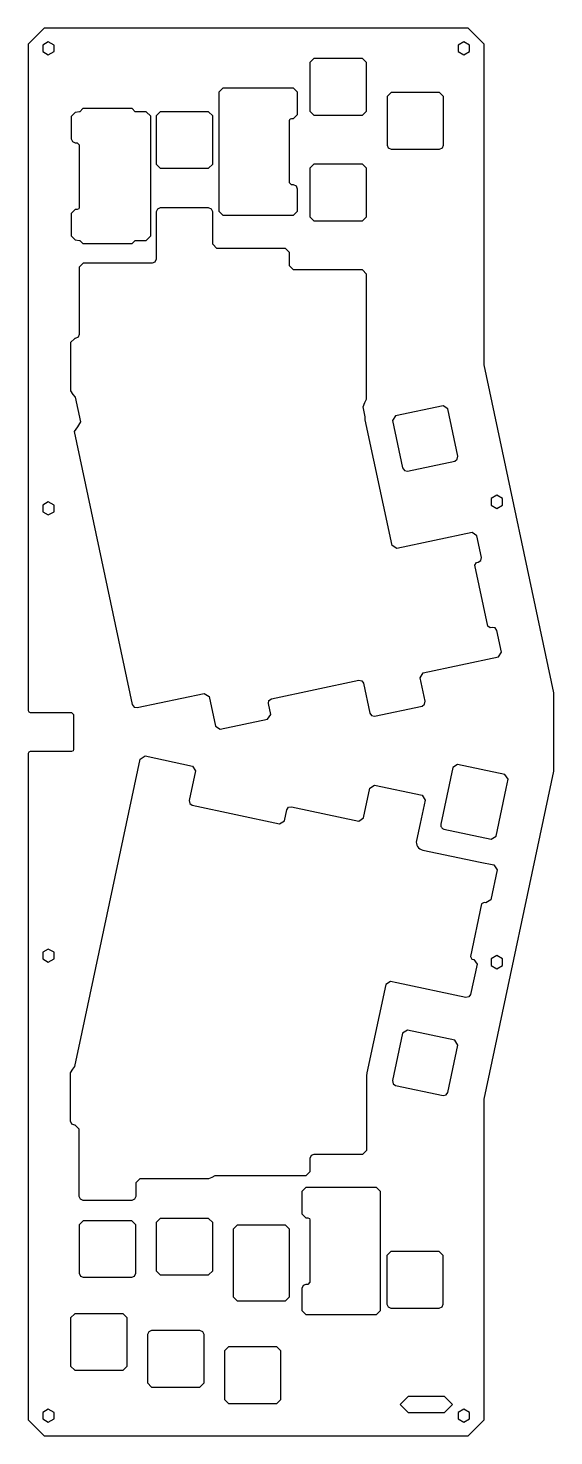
# Model space of a CAD drawing. Header units: millimetres. Extents: x 133 to 263, y 18 to 366.
import ezdxf

# ---------------------------------------------------------------- set-up
doc = ezdxf.new("R2010")
doc.units = ezdxf.units.MM
doc.layers.get('0').update_dxf_attribs({"linetype": 'CONTINUOUS'})

msp = doc.modelspace()

# ---------------------------------------------------------------- linework, layer by layer
for p, q in [((136.6, 366.4), (132.6, 362.4)), ((241.59, 366.4), (136.6, 366.4)), ((245.59, 362.4), (241.59, 366.4)), ((132.6, 362.4), (132.6, 197.35)), ((245.59, 282.97), (245.59, 362.4)), ((262.85, 201.73), (245.59, 282.97)), ((262.85, 182.27), (262.85, 201.73)), ((132.6, 197.35), (132.75, 197)), ((132.75, 197), (133.1, 196.85)), ((133.1, 196.85), (143.37, 196.85)), ((143.37, 196.85), (143.87, 196.35)), ((143.87, 196.35), (143.87, 187.65)), ((132.75, 187), (132.6, 186.65)), ((132.6, 186.65), (132.6, 21.6)), ((133.1, 187.15), (132.75, 187)), ((143.37, 187.15), (133.1, 187.15)), ((143.72, 187.3), (143.37, 187.15)), ((143.87, 187.65), (143.72, 187.3)), ((146, 117.66), (160.38, 185.3)), ((160.38, 185.3), (161.56, 186.07)), ((161.56, 186.07), (173.3, 183.57)), ((174.07, 182.38), (172.5, 175.02)), ((173.3, 183.57), (174.07, 182.38)), ((245.59, 101.03), (262.85, 182.27)), ((215.7, 170.71), (217.27, 178.07)), ((217.27, 178.07), (218.45, 178.84)), ((218.45, 178.84), (230.19, 176.34)), ((172.5, 175.02), (172.64, 174.27)), ((230.96, 175.15), (229.72, 169.35)), ((230.19, 176.34), (230.96, 175.15)), ((172.64, 174.27), (173.27, 173.83)), ((173.27, 173.83), (194.89, 169.24)), ((196.08, 170.01), (196.66, 172.72)), ((196.66, 172.72), (197.09, 173.35)), ((197.09, 173.35), (197.84, 173.49)), ((197.84, 173.49), (214.52, 169.94)), ((194.89, 169.24), (196.08, 170.01)), ((214.52, 169.94), (215.7, 170.71)), ((229.72, 169.35), (228.82, 165.12)), ((230.36, 162.75), (244.56, 159.74)), ((244.56, 159.74), (247.99, 159.06)), ((248.79, 157.81), (247.23, 150.44)), ((247.99, 159.06), (248.79, 157.81)), ((247.23, 150.44), (246.04, 149.67)), ((244.96, 149.39), (242.19, 136.34)), ((245.55, 149.78), (244.96, 149.39)), ((246.04, 149.67), (245.55, 149.78)), ((242.19, 136.34), (242.57, 135.75)), ((243.83, 134.46), (242.24, 126.97)), ((242.57, 135.75), (243.06, 135.64)), ((243.06, 135.64), (243.83, 134.46)), ((221.2, 129.4), (216.54, 107.54)), ((222.39, 130.17), (221.2, 129.4)), ((223.93, 129.84), (222.39, 130.17)), ((241.05, 126.2), (223.93, 129.84)), ((241.8, 126.34), (241.05, 126.2)), ((242.24, 126.97), (241.8, 126.34)), ((144.19, 109.14), (146, 117.66)), ((143.13, 107.57), (143.67, 108.46)), ((143.67, 108.46), (144.19, 109.14)), ((143.13, 95.57), (143.13, 107.57)), ((216.49, 107.37), (216.42, 107)), ((216.42, 107), (216.42, 88.34)), ((216.54, 107.54), (216.49, 107.37)), ((245.59, 21.6), (245.59, 101.03)), ((143.43, 94.86), (143.13, 95.57)), ((144.13, 94.57), (143.43, 94.86)), ((144.27, 94.57), (144.13, 94.57)), ((145.27, 93.57), (144.27, 94.57)), ((145.27, 76.93), (145.27, 93.57)), ((203.42, 87.34), (202.72, 87.05)), ((215.42, 87.34), (203.42, 87.34)), ((216.42, 88.34), (215.42, 87.34)), ((202.72, 87.05), (202.42, 86.34)), ((202.42, 86.34), (202.42, 82.99)), ((160.27, 81.29), (159.27, 80.29)), ((159.27, 80.29), (159.27, 76.93)), ((177.32, 81.29), (160.27, 81.29)), ((178.08, 81.64), (177.32, 81.29)), ((178.84, 81.99), (178.08, 81.64)), ((201.42, 81.99), (178.84, 81.99)), ((202.42, 82.99), (201.42, 81.99)), ((145.57, 76.22), (145.27, 76.93)), ((159.27, 76.93), (158.98, 76.22)), ((146.27, 75.93), (145.57, 76.22)), ((158.27, 75.93), (146.27, 75.93)), ((158.98, 76.22), (158.27, 75.93)), ((132.6, 21.6), (136.6, 17.6)), ((241.59, 17.6), (245.59, 21.6)), ((136.6, 17.6), (241.59, 17.6))]:
    msp.add_line(p, q)
for points in [[(137.6, 363.02), (136.2, 362.21), (136.2, 360.59), (137.6, 359.77), (139.01, 360.59), (139.01, 362.21)], [(239.18, 360.59), (240.59, 359.77), (241.99, 360.59), (241.99, 362.21), (240.59, 363.02), (239.18, 362.21)], [(203.42, 358.87), (202.42, 357.87), (202.42, 345.87), (203.42, 344.87), (215.42, 344.87), (216.42, 345.87), (216.42, 357.87), (215.42, 358.87)], [(199.37, 345.04), (199.37, 350.54), (198.37, 351.54), (180.87, 351.54), (179.87, 350.54), (179.87, 321.04), (180.87, 320.04), (198.37, 320.04), (199.37, 321.04), (199.37, 326.54), (199.08, 327.25), (198.37, 327.54), (197.87, 327.54), (197.37, 328.04), (197.37, 343.54), (197.52, 343.89), (197.87, 344.04), (198.37, 344.04)], [(235.52, 337.43), (235.52, 349.43), (234.52, 350.43), (222.52, 350.43), (221.52, 349.43), (221.52, 337.43), (221.81, 336.72), (222.52, 336.43), (234.52, 336.43), (235.23, 336.72)], [(178.32, 332.67), (178.32, 344.67), (177.32, 345.67), (165.32, 345.67), (164.32, 344.67), (164.32, 332.67), (165.32, 331.67), (177.32, 331.67)], [(202.42, 319.67), (203.42, 318.67), (215.42, 318.67), (216.42, 319.67), (216.42, 331.67), (215.42, 332.67), (203.42, 332.67), (202.42, 331.67)], [(144.13, 289.53), (143.13, 288.53), (143.13, 276.53), (143.71, 275.62), (144.26, 274.93), (145.56, 268.82), (144.79, 267.63), (144.79, 267.63), (144.02, 266.44), (158.4, 198.8), (158.83, 198.17), (159.58, 198.03), (176.25, 201.58), (177.44, 200.81), (179.01, 193.44), (180.19, 192.67), (191.93, 195.17), (192.7, 196.36), (192.13, 199.06), (192.26, 199.81), (192.9, 200.24), (214.51, 204.84), (215.27, 204.7), (215.7, 204.07), (217.27, 196.7), (217.7, 196.07), (218.45, 195.93), (230.19, 198.43), (230.82, 198.86), (230.96, 199.62), (229.72, 205.44), (230.49, 206.63), (249.13, 210.59), (249.9, 211.77), (248.76, 217.15), (248.33, 217.78), (247.57, 217.92), (247.08, 217.82), (246.49, 218.2), (243.27, 233.37), (243.65, 233.96), (244.14, 234.06), (244.77, 234.5), (244.91, 235.25), (243.77, 240.63), (242.58, 241.4), (223.94, 237.44), (222.76, 238.21), (216.14, 269.33), (216.13, 269.72), (216.13, 270.11), (215.6, 272.59), (216, 273.61), (216.42, 274.43), (216.42, 305.48), (215.42, 306.48), (198.37, 306.48), (197.37, 307.48), (197.37, 310.84), (196.37, 311.84), (179.32, 311.84), (178.32, 312.84), (178.32, 320.85), (178.03, 321.56), (177.32, 321.85), (165.32, 321.85), (164.62, 321.56), (164.32, 320.85), (164.32, 309.16), (164.03, 308.45), (163.32, 308.16), (146.27, 308.16), (145.27, 307.16), (145.27, 290.53), (144.98, 289.82), (144.27, 289.53)], [(222.88, 269.15), (225.37, 257.42), (225.81, 256.78), (226.56, 256.65), (238.3, 259.14), (238.93, 259.57), (239.07, 260.33), (236.57, 272.06), (235.39, 272.83), (223.65, 270.34)], [(137.6, 249.02), (136.2, 248.21), (136.2, 246.59), (137.6, 245.77), (139.01, 246.59), (139.01, 248.21)], [(250.16, 249.84), (248.75, 250.65), (247.34, 249.84), (247.34, 248.21), (248.75, 247.4), (250.16, 248.21)], [(139.01, 137.41), (137.6, 138.22), (136.2, 137.41), (136.2, 135.79), (137.6, 134.97), (139.01, 135.79)], [(248.75, 136.6), (247.34, 135.79), (247.34, 134.16), (248.75, 133.35), (250.16, 134.16), (250.16, 135.79)], [(238.3, 115.63), (226.56, 118.12), (225.37, 117.35), (222.88, 105.62), (223.02, 104.86), (223.65, 104.43), (235.39, 101.94), (236.14, 102.07), (236.57, 102.71), (239.07, 114.44)], [(219.92, 48.64), (219.92, 78.14), (218.92, 79.14), (201.42, 79.14), (200.42, 78.14), (200.42, 72.64), (201.42, 71.64), (201.92, 71.64), (202.28, 71.49), (202.42, 71.14), (202.42, 55.64), (201.92, 55.14), (201.42, 55.14), (200.72, 54.85), (200.42, 54.14), (200.42, 48.64), (201.42, 47.64), (218.92, 47.64)], [(145.57, 57.17), (146.27, 56.88), (158.27, 56.88), (158.98, 57.17), (159.27, 57.88), (159.27, 69.88), (158.27, 70.88), (146.27, 70.88), (145.27, 69.88), (145.27, 57.88)], [(164.32, 70.48), (164.32, 58.48), (165.32, 57.48), (177.32, 57.48), (178.32, 58.48), (178.32, 70.48), (177.32, 71.48), (165.32, 71.48)], [(184.37, 69.79), (183.37, 68.79), (183.37, 52.03), (184.37, 51.03), (196.37, 51.03), (197.37, 52.03), (197.37, 68.79), (196.37, 69.79), (196.37, 69.79), (196.37, 69.79)], [(235.47, 50.25), (235.47, 62.25), (234.47, 63.25), (222.47, 63.25), (221.47, 62.25), (221.47, 50.25), (221.77, 49.54), (222.47, 49.25), (234.47, 49.25), (235.18, 49.54)], [(144.13, 33.86), (156.13, 33.86), (157.13, 34.86), (157.13, 46.86), (156.13, 47.86), (144.13, 47.86), (143.13, 46.86), (143.13, 34.86)], [(175.89, 43.41), (175.18, 43.7), (163.18, 43.7), (162.48, 43.41), (162.18, 42.7), (162.18, 30.7), (163.18, 29.7), (175.18, 29.7), (176.18, 30.7), (176.18, 42.7)], [(182.23, 25.63), (194.23, 25.63), (195.23, 26.63), (195.23, 38.63), (194.23, 39.63), (182.23, 39.63), (181.23, 38.63), (181.23, 26.63)], [(235.75, 23.35), (237.75, 25.35), (235.75, 27.35), (226.75, 27.35), (224.75, 25.35), (226.75, 23.35)], [(139.01, 23.41), (137.6, 24.22), (136.2, 23.41), (136.2, 21.79), (137.6, 20.97), (139.01, 21.79)], [(241.99, 21.79), (241.99, 23.41), (240.59, 24.22), (239.18, 23.41), (239.18, 21.79), (240.59, 20.97)]]:
    msp.add_lwpolyline(points, close=True)
for points in [[(145.36, 345.68), (144.27, 345.48), (143.27, 344.48), (143.27, 338.98), (143.57, 338.28), (144.27, 337.98), (144.77, 337.98), (145.27, 337.48), (145.27, 321.98), (145.13, 321.63), (144.77, 321.48), (144.27, 321.48), (143.27, 320.48), (143.27, 314.98), (144.27, 313.98), (145.36, 313.79, 0.002614), (145.36, 313.78), (145.41, 313.78), (146.19, 313.01), (158.36, 313.01), (159.13, 313.78), (161.86, 313.78), (162.97, 314.9), (162.97, 344.57), (161.86, 345.68), (159.13, 345.68), (158.36, 346.46), (146.19, 346.46), (145.41, 345.68), (145.36, 345.68, 0.002692)], [(251.03, 177.97), (251.52, 180.3), (250.75, 181.48), (239.02, 183.98), (237.83, 183.21), (234.84, 169.14, 0.414214), (235.61, 167.95), (235.61, 167.95), (235.61, 167.95), (247.35, 165.46), (248.54, 166.23), (251.03, 177.97)]]:
    msp.add_lwpolyline(points, format="xyb", close=True)
msp.add_arc((230.78, 164.71), 2, 168, 258)

doc.saveas('drawing.dxf')
